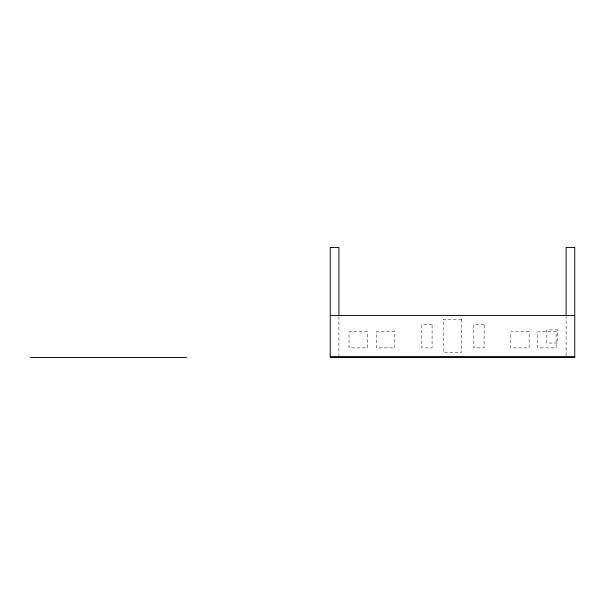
<?xml version="1.0" encoding="UTF-8"?>
<svg xmlns="http://www.w3.org/2000/svg" width="605" height="605" viewBox="0 0 605 605"><rect width="100%" height="100%" fill="white"/><g stroke="black" fill="none" stroke-linecap="round" stroke-linejoin="round"><path stroke-width="0.45" stroke-dasharray="3.02 2.27" d="M566.106 315.439L566.106 355.649M338.906 316.438L338.906 355.649M461.6 319.274L443.261 319.274L443.261 352.662L461.6 352.662L461.6 319.274M432.083 324.613L421.791 324.613L421.791 347.867L432.083 347.867L432.083 324.613M484.113 324.613L473.821 324.613L473.821 347.867L484.113 347.867L484.113 324.613M557.757 329.914L546.723 329.914L546.723 343.035L557.757 343.035L557.757 329.914M367.379 331.767L349.047 331.767L349.047 347.867L367.379 347.867L367.379 331.767M394.808 331.767L376.476 331.767L376.476 347.867L394.808 347.867L394.808 331.767M529.133 331.767L510.794 331.767L510.794 347.867L529.133 347.867L529.133 331.767M556.116 331.767L537.777 331.767L537.777 347.867L556.116 347.867L556.116 331.767"/><path stroke-width="0.91" d="M330.262 315.439L574.75 315.439M330.262 356.587L574.75 356.587M30.25 357.479L186.521 357.479M338.906 357.54L566.106 357.54M566.106 315.515L566.106 247.46L574.75 247.46L574.75 357.479L330.262 357.479L330.262 247.46L338.906 247.46L338.906 315.515"/></g></svg>
